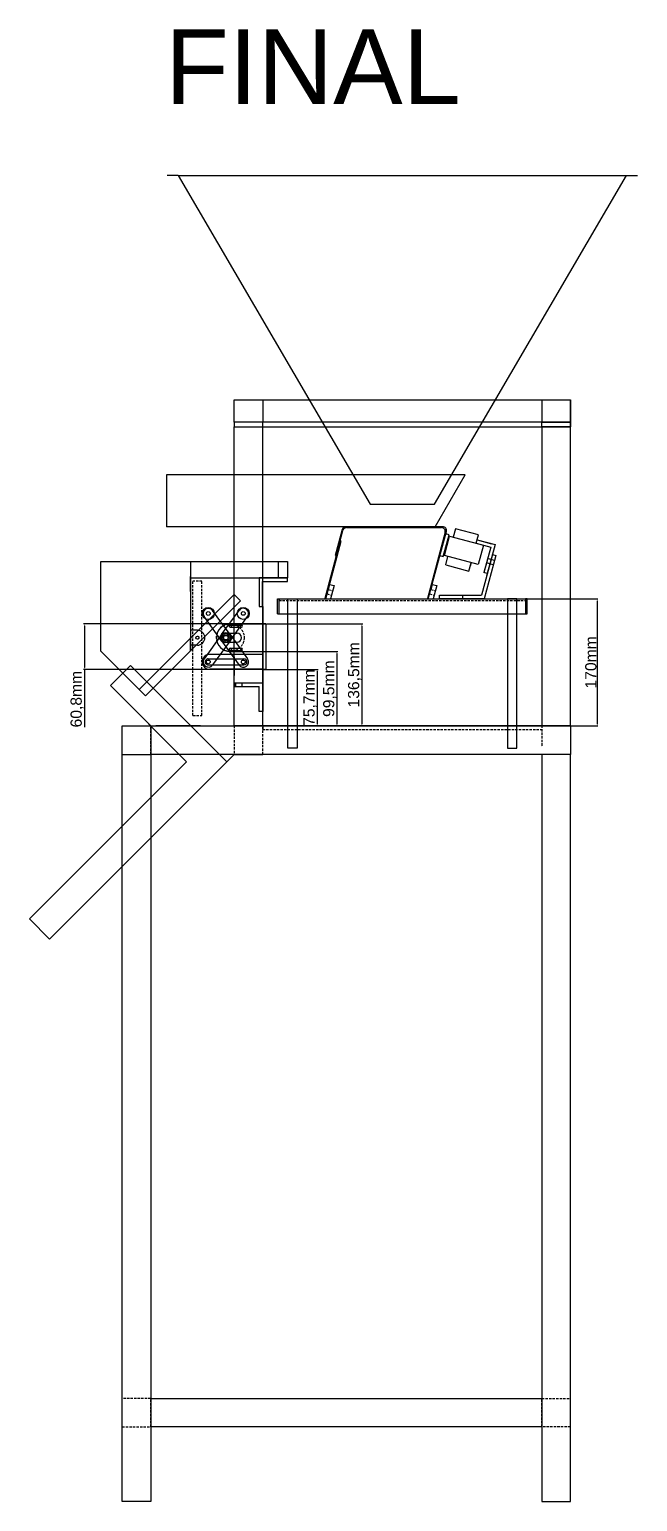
# Model space of a CAD drawing. Header units: centimetres. Extents: x -10816 to 16897, y 31630 to 109107.
# Drawn here: x 10141 to 10955, y 46444 to 48414 of the extents above; entities that cross this region are included whole.
import ezdxf

# ---------------------------------------------------------------- set-up
doc = ezdxf.new("R2010")
doc.units = ezdxf.units.CM
doc.header["$LTSCALE"] = 0.5
doc.linetypes.add('DASHED2', pattern=[9.525, 6.35, -3.175])
doc.styles.get("Standard").update_dxf_attribs({"font": 'arial.ttf'})
doc.dimstyles.new('ISO-25', dxfattribs={"dimtxt": 15, "dimasz": 2.5, "dimexe": 1.25, "dimexo": 0.625, "dimtad": 1, "dimtxsty": 'Standard', "dimcen": 2.5, "dimclrd": 1, "dimclre": 1, "dimadec": 0, "dimazin": 0, "dimtfac": 1, "dimtmove": 0, "dimatfit": 3, "dimfxl": 1, "dimarcsym": 0})

# ---------------------------------------------------------------- blocks, each defined once
blk = doc.blocks.new('*D417')
at = {"color": 1, "lineweight": -2, "transparency": 16777216}
for p, q in [((10807.4, 47651.8), (10901.8, 47651.8)), ((10900.6, 47649.3), (10900.6, 47484.3)), ((10827.3, 47481.8), (10901.8, 47481.8))]:
    blk.add_line(p, q, dxfattribs=at)
at = {"color": 1, "transparency": 16777216}
for points in [[(10900.2, 47649.3), (10901, 47649.3), (10900.6, 47651.8)], [(10900.2, 47484.3), (10901, 47484.3), (10900.6, 47481.8)]]:
    blk.add_solid(points, dxfattribs=at)
at = {"layer": 'Defpoints', "color": 0, "transparency": 16777216}
for p in [(10806.8, 47651.8), (10826.7, 47481.8), (10900.6, 47481.8)]:
    blk.add_point(p, dxfattribs=at)
at = {"color": 0, "transparency": 16777216, "insert": (10892.3, 47566.8), "char_height": 15, "attachment_point": 5, "rotation": 90}
blk.add_mtext('170mm', dxfattribs=at)
blk = doc.blocks.new('*D418')
at = {"color": 1, "lineweight": -2, "transparency": 16777216}
for p, q in [((10453.5, 47557.5), (10527.1, 47557.5)), ((10525.9, 47555), (10525.9, 47484.3)), ((10453.5, 47481.8), (10527.1, 47481.8))]:
    blk.add_line(p, q, dxfattribs=at)
at = {"color": 1, "transparency": 16777216}
for points in [[(10525.5, 47555), (10526.3, 47555), (10525.9, 47557.5)], [(10525.5, 47484.3), (10526.3, 47484.3), (10525.9, 47481.8)]]:
    blk.add_solid(points, dxfattribs=at)
at = {"layer": 'Defpoints', "color": 0, "transparency": 16777216}
for p in [(10452.9, 47557.5), (10452.9, 47481.8), (10525.9, 47481.8)]:
    blk.add_point(p, dxfattribs=at)
at = {"color": 0, "transparency": 16777216, "insert": (10516.3, 47519.7), "char_height": 15, "attachment_point": 5, "rotation": 90}
blk.add_mtext('75,7mm', dxfattribs=at)
blk = doc.blocks.new('*D419')
at = {"color": 1, "lineweight": -2, "transparency": 16777216}
for p, q in [((10457, 47618.3), (10212.9, 47618.3)), ((10214.2, 47615.8), (10214.2, 47560)), ((10457, 47557.5), (10212.9, 47557.5)), ((10214.2, 47557.5), (10214.2, 47480.2))]:
    blk.add_line(p, q, dxfattribs=at)
at = {"color": 1, "transparency": 16777216}
for points in [[(10213.7, 47615.8), (10214.6, 47615.8), (10214.2, 47618.3)], [(10213.7, 47560), (10214.6, 47560), (10214.2, 47557.5)]]:
    blk.add_solid(points, dxfattribs=at)
at = {"layer": 'Defpoints', "color": 0, "transparency": 16777216}
for p in [(10457.7, 47618.3), (10214.2, 47557.5), (10457.7, 47557.5)]:
    blk.add_point(p, dxfattribs=at)
at = {"color": 0, "transparency": 16777216, "insert": (10204.5, 47517.6), "char_height": 15, "attachment_point": 5, "rotation": 90}
blk.add_mtext('60,8mm', dxfattribs=at)
blk = doc.blocks.new('*D420')
at = {"color": 1, "lineweight": -2, "transparency": 16777216}
for p, q in [((10453.5, 47581.3), (10553.5, 47581.3)), ((10552.3, 47578.8), (10552.3, 47484.3)), ((10453.5, 47481.8), (10553.5, 47481.8))]:
    blk.add_line(p, q, dxfattribs=at)
at = {"color": 1, "transparency": 16777216}
for points in [[(10551.9, 47578.8), (10552.7, 47578.8), (10552.3, 47581.3)], [(10551.9, 47484.3), (10552.7, 47484.3), (10552.3, 47481.8)]]:
    blk.add_solid(points, dxfattribs=at)
at = {"layer": 'Defpoints', "color": 0, "transparency": 16777216}
for p in [(10452.9, 47581.3), (10452.9, 47481.8), (10552.3, 47481.8)]:
    blk.add_point(p, dxfattribs=at)
at = {"color": 0, "transparency": 16777216, "insert": (10542.7, 47531.6), "char_height": 15, "attachment_point": 5, "rotation": 90}
blk.add_mtext('99,5mm', dxfattribs=at)
blk = doc.blocks.new('*D421')
at = {"color": 1, "lineweight": -2, "transparency": 16777216}
for p, q in [((10458.3, 47618.3), (10586.9, 47618.3)), ((10585.6, 47615.8), (10585.6, 47484.3)), ((10453.5, 47481.8), (10586.9, 47481.8))]:
    blk.add_line(p, q, dxfattribs=at)
at = {"color": 1, "transparency": 16777216}
for points in [[(10585.2, 47615.8), (10586, 47615.8), (10585.6, 47618.3)], [(10585.2, 47484.3), (10586, 47484.3), (10585.6, 47481.8)]]:
    blk.add_solid(points, dxfattribs=at)
at = {"layer": 'Defpoints', "color": 0, "transparency": 16777216}
for p in [(10457.7, 47618.3), (10452.9, 47481.8), (10585.6, 47481.8)]:
    blk.add_point(p, dxfattribs=at)
at = {"color": 0, "transparency": 16777216, "insert": (10576, 47550.1), "char_height": 15, "attachment_point": 5, "rotation": 90}
blk.add_mtext('136,5mm', dxfattribs=at)

msp = doc.modelspace()

# ---------------------------------------------------------------- linework, layer by layer
for p, q in [((10339.792, 48218.429), (10324.792, 48218.429)), ((10339.792, 48218.429), (10939.792, 48218.429)), ((10339.792, 48218.429), (10596.792, 47778.429)), ((10682.792, 47778.429), (10939.792, 48218.429)), ((10939.792, 48218.429), (10954.792, 48218.429)), ((10414.792, 47888.186), (10414.792, 47918.186)), ((10414.792, 47918.186), (10864.792, 47918.186)), ((10414.792, 47888.186), (10414.792, 47918.186)), ((10452.892, 47918.186), (10452.892, 47888.186)), ((10826.692, 47918.186), (10826.692, 47888.186)), ((10864.792, 47918.186), (10864.792, 47888.186)), ((10864.792, 47888.186), (10864.792, 47918.186)), ((10864.792, 47888.186), (10414.792, 47888.186)), ((10414.792, 47888.186), (10414.792, 47881.836)), ((10452.892, 47888.186), (10414.792, 47888.186)), ((10452.892, 47888.186), (10414.792, 47888.186)), ((10414.792, 47888.186), (10414.792, 47881.836)), ((10414.792, 47481.836), (10414.792, 47881.836)), ((10414.792, 47881.836), (10452.892, 47881.836)), ((10414.792, 47881.836), (10864.792, 47881.836)), ((10414.792, 47881.836), (10452.892, 47881.836)), ((10452.892, 47881.836), (10452.892, 47888.186)), ((10452.892, 47481.836), (10452.892, 47881.836)), ((10826.692, 47888.186), (10864.792, 47888.186)), ((10826.692, 47888.186), (10864.792, 47888.186)), ((10826.692, 47881.836), (10826.692, 47888.186)), ((10864.792, 47881.836), (10826.692, 47881.836)), ((10826.692, 47881.836), (10826.692, 47481.836)), ((10864.792, 47881.836), (10826.692, 47881.836)), ((10864.792, 47881.836), (10864.792, 47888.186)), ((10864.792, 47888.186), (10864.792, 47881.836)), ((10864.792, 47481.836), (10864.792, 47881.836)), ((10723.958, 47817.711), (10323.958, 47817.711)), ((10323.958, 47817.711), (10323.958, 47748.429)), ((10683.958, 47748.429), (10723.958, 47817.711)), ((10596.792, 47778.429), (10682.792, 47778.429)), ((10683.958, 47748.429), (10323.958, 47748.429)), ((10559.481, 47744.723), (10550.121, 47709.792)), ((10551.28, 47709.481), (10560.329, 47743.523)), ((10693.958, 47748.429), (10564.31, 47748.429)), ((10565.159, 47747.229), (10692.406, 47747.229)), ((10697.236, 47740.935), (10673.512, 47652.126)), ((10674.592, 47651.836), (10698.787, 47742.135)), ((10694.719, 47708.56), (10702.483, 47737.538)), ((10702.483, 47737.538), (10697.886, 47738.77)), ((10710.867, 47745.644), (10707.891, 47734.536)), ((10741.777, 47737.362), (10710.867, 47745.644)), ((10738.8, 47726.254), (10741.777, 47737.362)), ((10556.738, 47729.421), (10536.033, 47652.147)), ((10537.192, 47651.836), (10557.897, 47729.11)), ((10554.927, 47722.66), (10553.374, 47716.864)), ((10553.374, 47716.864), (10554.15, 47719.762)), ((10554.15, 47719.762), (10555.309, 47719.451)), ((10556.738, 47729.421), (10554.927, 47722.66)), ((10557.897, 47729.11), (10556.738, 47729.421)), ((10696.073, 47709.75), (10703.061, 47735.83)), ((10703.061, 47735.83), (10748.46, 47723.666)), ((10738.8, 47726.254), (10740.03, 47730.842)), ((10738.8, 47726.254), (10758.119, 47721.077)), ((10738.8, 47726.254), (10758.119, 47721.077)), ((10740.03, 47730.842), (10759.348, 47725.665)), ((10740.03, 47730.842), (10763.946, 47724.433)), ((10748.46, 47723.666), (10741.472, 47697.586)), ((10758.119, 47721.077), (10748.996, 47687.028)), ((10763.946, 47724.433), (10752.622, 47682.17)), ((10763.946, 47724.433), (10753.593, 47685.796)), ((10236.027, 47581.836), (10236.027, 47701.836)), ((10236.027, 47581.836), (10236.027, 47701.836)), ((10236.027, 47581.836), (10236.027, 47701.836)), ((10236.027, 47701.836), (10356.027, 47701.836)), ((10356.027, 47701.836), (10486.027, 47701.836)), ((10356.027, 47701.836), (10356.027, 47581.836)), ((10356.027, 47701.836), (10356.027, 47679.836)), ((10474.027, 47679.836), (10474.027, 47701.836)), ((10486.027, 47701.836), (10486.027, 47679.836)), ((10550.121, 47709.792), (10551.28, 47709.481)), ((10690.121, 47709.792), (10694.719, 47708.56)), ((10741.472, 47697.586), (10696.073, 47709.75)), ((10697.926, 47697.348), (10700.903, 47708.456)), ((10697.926, 47697.348), (10728.836, 47689.066)), ((10728.836, 47689.066), (10731.812, 47700.174)), ((10731.812, 47700.174), (10730.583, 47695.586)), ((10760.386, 47711.148), (10745.769, 47656.596)), ((10753.2, 47702.721), (10748.996, 47687.028)), ((10764.984, 47709.916), (10749.422, 47651.836)), ((10753.977, 47705.619), (10752.424, 47699.823)), ((10761.62, 47697.359), (10752.424, 47699.823)), ((10763.172, 47703.155), (10753.977, 47705.619)), ((10760.386, 47711.148), (10764.984, 47709.916)), ((10764.984, 47709.916), (10763.172, 47703.155)), ((10356.027, 47691.836), (10356.027, 47669.836)), ((10356.027, 47661.836), (10356.027, 47681.836)), ((10356.027, 47679.836), (10486.027, 47679.836)), ((10360.787, 47679.836), (10456.027, 47679.836)), ((10753.593, 47685.796), (10748.996, 47687.028)), ((10537.192, 47651.836), (10542.368, 47671.155)), ((10542.368, 47671.155), (10540.557, 47664.393)), ((10542.368, 47671.155), (10548.502, 47669.511)), ((10548.502, 47669.511), (10543.766, 47651.836)), ((10674.592, 47651.836), (10679.768, 47671.155)), ((10679.768, 47671.155), (10677.957, 47664.393)), ((10679.768, 47671.155), (10685.902, 47669.511)), ((10685.902, 47669.511), (10681.166, 47651.836)), ((10287.552, 47530.322), (10414.831, 47657.601)), ((10296.037, 47521.836), (10423.316, 47649.116)), ((10423.306, 47649.116), (10414.821, 47657.601)), ((10452.892, 47641.736), (10452.892, 47618.336)), ((10472.792, 47631.836), (10472.792, 47651.836)), ((10472.792, 47651.836), (10806.792, 47651.836)), ((10472.792, 47651.836), (10492.792, 47651.836)), ((10472.792, 47651.836), (10582.792, 47651.836)), ((10474.792, 47631.836), (10474.792, 47651.836)), ((10474.792, 47651.836), (10474.792, 47649.836)), ((10483.91, 47651.836), (10783.91, 47651.836)), ((10485.839, 47651.836), (10498.539, 47651.836)), ((10486.442, 47651.836), (10499.142, 47651.836)), ((10486.442, 47451.836), (10486.442, 47651.836)), ((10499.142, 47651.836), (10499.142, 47451.836)), ((10536.033, 47652.147), (10537.192, 47651.836)), ((10674.592, 47651.836), (10673.512, 47652.126)), ((10689.422, 47656.596), (10745.769, 47656.596)), ((10689.422, 47651.836), (10689.422, 47656.596)), ((10689.422, 47656.596), (10699.422, 47656.596)), ((10689.422, 47656.596), (10719.422, 47656.596)), ((10749.422, 47651.836), (10689.422, 47651.836)), ((10749.422, 47651.836), (10694.847, 47651.836)), ((10720.192, 47656.596), (10720.192, 47651.836)), ((10793.142, 47651.836), (10780.442, 47651.836)), ((10780.442, 47651.836), (10780.442, 47451.836)), ((10793.142, 47451.836), (10793.142, 47651.836)), ((10806.792, 47651.836), (10804.792, 47651.836)), ((10804.792, 47651.836), (10804.792, 47631.836)), ((10806.792, 47631.836), (10806.792, 47651.836)), ((10409.542, 47618.336), (10452.892, 47618.336)), ((10452.892, 47618.336), (10452.892, 47557.533)), ((10452.892, 47618.336), (10452.892, 47581.336)), ((10452.892, 47618.336), (10457.544, 47618.336)), ((10457.652, 47557.533), (10457.652, 47618.336)), ((10472.792, 47631.836), (10806.792, 47631.836)), ((10472.792, 47631.836), (10474.792, 47631.836)), ((10356.027, 47610.776), (10356.027, 47590.836)), ((10365.42, 47609.806), (10356.027, 47609.806)), ((10356.027, 47581.836), (10356.027, 47599.836)), ((10403.542, 47605.836), (10418.542, 47605.836)), ((10409.542, 47616.836), (10424.542, 47616.836)), ((10409.542, 47613.836), (10424.542, 47613.836)), ((10296.027, 47521.836), (10236.027, 47581.836)), ((10356.027, 47581.836), (10356.027, 47591.836)), ((10365.42, 47589.806), (10356.027, 47589.806)), ((10403.542, 47593.836), (10418.542, 47593.836)), ((10409.542, 47585.836), (10424.542, 47585.836)), ((10409.542, 47582.836), (10424.542, 47582.836)), ((10409.542, 47581.336), (10452.892, 47581.336)), ((10248.879, 47535.849), (10275.82, 47562.79)), ((10275.82, 47562.79), (10404.832, 47433.777)), ((10379.893, 47571.533), (10427.738, 47571.533)), ((10379.893, 47563.533), (10427.738, 47563.533)), ((10452.892, 47577.533), (10382.053, 47577.533)), ((10414.792, 47574.336), (10414.792, 47549.336)), ((10452.892, 47577.533), (10452.892, 47557.533)), ((10452.892, 47576.968), (10452.892, 47557.936)), ((10452.892, 47557.533), (10382.053, 47557.533)), ((10452.892, 47557.533), (10457.652, 47557.533)), ((10302.892, 47481.836), (10248.879, 47535.849)), ((10248.879, 47535.849), (10350.951, 47433.777)), ((10416.792, 47534.576), (10416.792, 47539.336)), ((10424.792, 47539.336), (10424.792, 47534.576)), ((10264.792, 47481.836), (10414.792, 47481.836)), ((10264.792, 47481.836), (10664.792, 47481.836)), ((10264.792, 47443.736), (10264.792, 47481.836)), ((10302.892, 47481.836), (10302.892, 47443.736)), ((10369.65, 47481.836), (10309.65, 47481.836)), ((10309.65, 47481.836), (10385.85, 47481.836)), ((10414.792, 47481.836), (10864.792, 47481.836)), ((10864.792, 47481.836), (10414.792, 47481.836)), ((10452.892, 47481.836), (10414.792, 47481.836)), ((10452.892, 47481.836), (10452.892, 47477.076)), ((10864.792, 47481.836), (10864.792, 47443.736)), ((10414.792, 47443.736), (10167.304, 47196.249)), ((10264.792, 46443.736), (10264.792, 47443.736)), ((10264.792, 47443.736), (10302.892, 47443.736)), ((10302.892, 47443.736), (10302.892, 46443.736)), ((10864.792, 47443.736), (10302.892, 47443.736)), ((10414.792, 47443.736), (10452.892, 47443.736)), ((10499.142, 47451.836), (10486.442, 47451.836)), ((10780.442, 47451.836), (10793.142, 47451.836)), ((10864.792, 47443.736), (10826.692, 47443.736)), ((10826.692, 47443.736), (10826.692, 46443.736)), ((10864.792, 46443.736), (10864.792, 47443.736)), ((10350.951, 47433.777), (10140.555, 47223.381)), ((10140.555, 47223.381), (10167.304, 47196.249)), ((10302.892, 46581.836), (10826.692, 46581.836)), ((10264.792, 46443.736), (10264.792, 46543.736)), ((10826.692, 46543.736), (10302.892, 46543.736)), ((10302.892, 46443.736), (10264.792, 46443.736)), ((10826.692, 46443.736), (10864.792, 46443.736))]:
    msp.add_line(p, q)
at = {"linetype": 'DASHED2'}
for p, q in [((10553.374, 47716.864), (10554.533, 47716.553)), ((10554.927, 47722.66), (10556.086, 47722.349)), ((10539.004, 47658.598), (10545.137, 47656.954)), ((10540.557, 47664.393), (10546.69, 47662.75)), ((10676.404, 47658.598), (10682.537, 47656.954)), ((10677.957, 47664.393), (10684.09, 47662.75)), ((10474.792, 47649.836), (10804.792, 47649.836)), ((10302.892, 47443.736), (10302.892, 47481.836)), ((10414.792, 47481.836), (10414.792, 47443.736)), ((10452.892, 47443.736), (10452.892, 47481.836)), ((10826.692, 47491.836), (10826.692, 47453.736)), ((10452.892, 47477.076), (10826.692, 47477.076)), ((10302.892, 46581.836), (10264.792, 46581.836)), ((10302.892, 46543.736), (10302.892, 46581.836)), ((10826.692, 46543.736), (10826.692, 46581.836)), ((10826.692, 46581.836), (10864.792, 46581.836)), ((10826.692, 46581.836), (10826.692, 46543.736)), ((10264.792, 46543.736), (10302.892, 46543.736)), ((10864.792, 46543.736), (10826.692, 46543.736))]:
    msp.add_line(p, q, dxfattribs=at)
at = {"color": 3}
for p, q in [((10486.027, 47679.836), (10447.927, 47679.836)), ((10447.927, 47679.836), (10447.927, 47641.736)), ((10486.027, 47679.836), (10474.027, 47679.836)), ((10486.027, 47675.076), (10486.027, 47679.836)), ((10447.927, 47665.076), (10447.927, 47643.076)), ((10452.687, 47641.736), (10452.687, 47675.076)), ((10452.687, 47675.076), (10486.027, 47675.076)), ((10447.927, 47641.736), (10452.687, 47641.736)), ((10414.792, 47537.336), (10414.792, 47574.336)), ((10452.892, 47574.336), (10452.892, 47537.336)), ((10414.792, 47539.336), (10452.892, 47539.336)), ((10414.792, 47539.336), (10414.792, 47534.576)), ((10414.792, 47534.576), (10448.132, 47534.576)), ((10448.132, 47501.236), (10448.132, 47534.576)), ((10452.892, 47539.336), (10452.892, 47501.236)), ((10452.892, 47501.236), (10448.132, 47501.236))]:
    msp.add_line(p, q, dxfattribs=at)
at = {"color": 240, "linetype": 'DASHED2', "true_color": 0xed1f24}
for p, q in [((10359.542, 47495.528), (10359.542, 47675.528)), ((10371.542, 47675.528), (10359.542, 47675.528)), ((10371.542, 47495.528), (10371.542, 47675.528)), ((10359.542, 47495.528), (10371.542, 47495.528))]:
    msp.add_line(p, q, dxfattribs=at)
at = {"color": 7, "true_color": 0xffffff}
for p, q in [((10397.874, 47595.728), (10374.396, 47628.112)), ((10409.209, 47603.945), (10385.73, 47636.329)), ((10397.86, 47603.926), (10421.227, 47636.391)), ((10409.223, 47595.747), (10432.59, 47628.213)), ((10397.874, 47603.945), (10374.396, 47571.561)), ((10409.223, 47603.926), (10432.59, 47571.46)), ((10409.209, 47595.728), (10385.73, 47563.343)), ((10397.86, 47595.747), (10421.227, 47563.282))]:
    msp.add_line(p, q, dxfattribs=at)
for centre, radius in [((10380.063, 47632.221), 8), ((10426.908, 47632.302), 8), ((10380.063, 47632.221), 2.5), ((10426.908, 47632.302), 2.5), ((10403.542, 47599.836), 4), ((10403.542, 47599.836), 4), ((10403.542, 47599.836), 4), ((10380.063, 47567.452), 2.5), ((10380.063, 47567.452), 2.5), ((10426.908, 47567.371), 2.5)]:
    msp.add_circle(centre, radius, dxfattribs=at)
at = {"linetype": 'DASHED2'}
msp.add_circle((10409.542, 47599.836), 18.5, dxfattribs=at)
for centre, radius in [((10365.542, 47599.836), 2), ((10403.542, 47599.836), 7), ((10403.542, 47599.836), 7), ((10403.542, 47599.836), 6), ((10403.542, 47599.836), 4), ((10403.542, 47599.836), 3), ((10409.542, 47615.336), 1.5), ((10409.542, 47584.336), 1.5)]:
    msp.add_circle(centre, radius)
at = {"color": 240, "linetype": 'DASHED2', "true_color": 0xed1f24}
msp.add_circle((10365.542, 47599.836), 2, dxfattribs=at)
for centre, radius, start, end in [((10564.31, 47743.429), 5, 90, 165), ((10565.159, 47742.229), 5, 90, 165), ((10692.406, 47742.229), 5, 345, 90), ((10693.958, 47743.429), 5, 345, 90), ((10409.542, 47599.836), 18.5, 90, 270), ((10365.42, 47599.806), 10, 270, 90), ((10403.542, 47599.836), 6, 90, 270), ((10409.542, 47615.336), 1.5, 90, 270), ((10418.542, 47599.836), 6, 270, 90), ((10424.542, 47615.336), 1.5, 270, 90), ((10409.542, 47584.336), 1.5, 90, 270), ((10424.542, 47584.336), 1.5, 270, 90), ((10381.895, 47567.533), 10.001, 89.092825, 270.907175), ((10427.738, 47567.533), 4, 270, 90)]:
    msp.add_arc(centre, radius, start, end)
at = {"color": 7, "true_color": 0xffffff}
for centre, radius, start, end in [((10380.063, 47632.221), 7, 35.94258, 215.94258), ((10426.908, 47632.302), 7, 324.255798, 144.255798), ((10380.063, 47567.452), 7, 144.05742, 324.05742), ((10379.893, 47567.533), 4, 90, 270.198363), ((10426.908, 47567.371), 7, 215.744202, 35.744202)]:
    msp.add_arc(centre, radius, start, end, dxfattribs=at)

# ---------------------------------------------------------------- texts
at = {"insert": (10322.124, 48413.873), "char_height": 100, "attachment_point": 1}
msp.add_mtext_dynamic_manual_height_columns('FINAL', width=876.24188, gutter_width=12.5, heights=[0], dxfattribs=at)

# ---------------------------------------------------------------- dimensions: what is measured, and where the dimension line sits
for base, p1, p2, picture, middle in [((10900.599, 47481.836), (10806.792, 47651.836), (10826.692, 47481.836), '*D417', (10892.315, 47566.836)), ((10214.165, 47557.533), (10457.652, 47618.336), (10457.652, 47557.533), '*D419', (10204.525, 47517.63)), ((10585.614, 47481.836), (10457.652, 47618.336), (10452.892, 47481.836), '*D421', (10575.975, 47550.086)), ((10552.295, 47481.836), (10452.892, 47581.336), (10452.892, 47481.836), '*D420', (10542.656, 47531.586)), ((10525.889, 47481.836), (10452.892, 47557.533), (10452.892, 47481.836), '*D418', (10516.281, 47519.685))]:
    dim = msp.add_linear_dim(base=base, p1=p1, p2=p2, angle=90, dimstyle='ISO-25', override={"dimpost": 'mm'})
    dim.commit()
    dim.dimension.update_dxf_attribs({"geometry": picture, "text_midpoint": middle})

doc.saveas('drawing.dxf')
